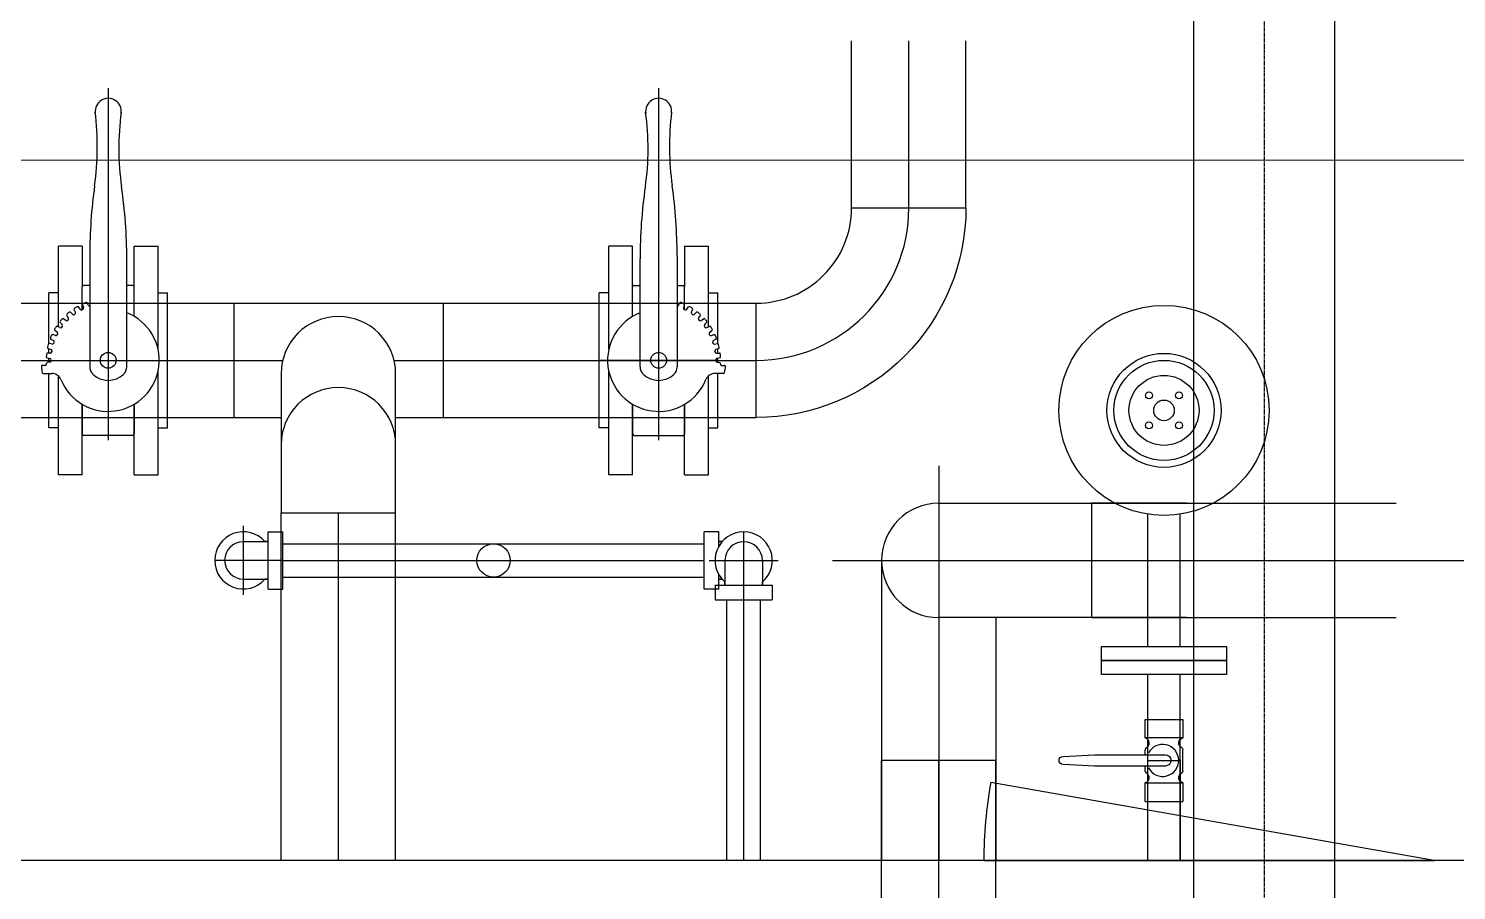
# Model space of a CAD drawing. Extents: x -32000 to 416743, y -254124 to 144214.
# Drawn here: x 255965 to 257392, y 83270 to 84132 of the extents above; entities that cross this region are included whole.
import ezdxf

# ---------------------------------------------------------------- set-up
doc = ezdxf.new("R2010")
doc.units = 0
doc.header["$LTSCALE"] = 10
doc.linetypes.add('XFM1P40$0$CENTER2', pattern=[1.125, 0.75, -0.125, 0.125, -0.125])
for name, color, linetype in [('XFM1P40$0$$0$M-PIPE-TEXT-ARROR', 250, 'Continuous'), ('XFM1P40$0$M-PIPE-CHWR13', 94, 'Continuous'), ('XFM1P40$0$M-PIPE-CHWR13_CL', 93, 'XFM1P40$0$CENTER2'), ('XFM1Q40$0$COL', 1, 'Continuous'), ('XFM1Q40$0$M-EQPM-MAU', 22, 'Continuous'), ('XFM1Q40$0$TYPE14X10', 7, 'Continuous'), ('XFM7P40ICA$0$H12PL4$0$L40_19_MEJI', 252, 'Continuous')]:
    doc.layers.add(name, color=color, linetype=linetype)
doc.styles.add('XFM1P40$0$$0$aa-txt', font='isocp.shx', dxfattribs={"bigfont": 'chineset.shx'})
doc.dimstyles.new('XFM1P40$0$$0$adim-200', dxfattribs={"dimscale": 200, "dimtxt": 0.3, "dimasz": 2.5, "dimexe": 0.1, "dimexo": 0.5, "dimgap": 0.15, "dimtad": 0, "dimdec": 4, "dimzin": 3, "dimdsep": 46, "dimtxsty": 'XFM1P40$0$$0$aa-txt', "dimcen": 2.5, "dimclrd": 256, "dimclre": 256, "dimclrt": 256, "dimadec": 0, "dimazin": 0, "dimtfac": 1, "dimtdec": 4, "dimtmove": 0, "dimatfit": 3, "dimfxl": 1, "dimtolj": 1, "dimtzin": 0, "dimarcsym": 0})

# ---------------------------------------------------------------- blocks, each defined once
blk = doc.blocks.new('XFM1Q40$0$A$C10876e96')
at = {"layer": 'XFM1Q40$0$TYPE14X10', "color": 22}
for p, q in [((9163.2, 4100), (8720.1, 4178.1)), ((11918.2, 4100), (1318.2, 4100)), ((8713.2, 4100), (9163.2, 4100))]:
    blk.add_line(p, q, dxfattribs=at)
blk.add_arc((9163.2, 4100), 450, 170, 180, dxfattribs=at)
blk = doc.blocks.new('XFM1Q40$0$A$C6DF15AF1')
at = {"layer": 'XFM1Q40$0$M-EQPM-MAU'}
for p, q in [((13526.01, -13833.26), (13526.01, -13860.3)), ((13531.72, -13833.26), (13531.72, -13860.46)), ((13537.44, -13833.26), (13537.44, -13907.78)), ((13531.22, -13836.73), (13531.22, -13836.44)), ((13524.98, -13837.08), (13530.42, -13837.08)), ((13524.98, -13838.04), (13524.98, -13837.08)), ((13530.42, -13836.52), (13530.42, -13837.37)), ((13531.54, -13837.19), (13531.49, -13836.91)), ((13531.52, -13837.08), (13531.93, -13837.08)), ((13531.72, -13837.08), (13531.72, -13848.95)), ((13531.96, -13836.91), (13531.91, -13837.19)), ((13532.45, -13837.24), (13532.45, -13836.95)), ((13532.45, -13837.08), (13532.89, -13837.08)), ((13532.91, -13837.02), (13532.82, -13837.3)), ((13533.35, -13837.42), (13533.39, -13837.14)), ((13533.38, -13837.08), (13538.47, -13837.08)), ((13533.83, -13837.28), (13533.7, -13837.54)), ((13534.2, -13837.75), (13534.29, -13837.47)), ((13534.53, -13837.91), (13534.7, -13837.68)), ((13538.47, -13838.04), (13538.47, -13837.08)), ((13520.29, -13840.42), (13520.29, -13838.04)), ((13520.29, -13838.04), (13530.17, -13838.04)), ((13535, -13838.2), (13535.12, -13837.94)), ((13535.07, -13838.04), (13543.15, -13838.04)), ((13535.29, -13838.42), (13535.5, -13838.21)), ((13535.71, -13838.77), (13535.88, -13838.53)), ((13536.21, -13838.87), (13535.97, -13839.03)), ((13536.33, -13839.45), (13536.53, -13839.24)), ((13543.15, -13840.42), (13543.15, -13838.04)), ((13520.29, -13840.42), (13527.33, -13840.42)), ((13524.22, -13845.47), (13524.22, -13840.57)), ((13527.33, -13840.42), (13524.37, -13840.42)), ((13536.54, -13839.74), (13536.8, -13839.62)), ((13536.79, -13840.42), (13539.07, -13840.42)), ((13536.83, -13840.21), (13537.06, -13840.04)), ((13537.27, -13840.45), (13537, -13840.54)), ((13543.15, -13840.42), (13539.07, -13840.42)), ((13539.22, -13841.17), (13539.22, -13840.57)), ((13542.19, -13841.17), (13531.07, -13841.17)), ((13537.2, -13841.04), (13537.46, -13840.91)), ((13558.95, -13843.02), (13523.75, -13843.02)), ((13531.07, -13844.87), (13541.86, -13844.87)), ((13539.22, -13845.47), (13539.22, -13844.87)), ((13520.29, -13845.62), (13520.29, -13848)), ((13520.29, -13845.62), (13527.33, -13845.62)), ((13527.33, -13845.62), (13524.37, -13845.62)), ((13536.11, -13845.62), (13539.07, -13845.62)), ((13536.11, -13845.62), (13543.15, -13845.62)), ((13543.15, -13845.62), (13543.15, -13848)), ((13520.29, -13848), (13530.63, -13848)), ((13524.98, -13848), (13524.98, -13848.95)), ((13524.98, -13848.95), (13538.47, -13848.95)), ((13532.82, -13848), (13543.15, -13848)), ((13538.47, -13848), (13538.47, -13848.95)), ((13511.72, -13860.47), (13511.72, -13853.66)), ((13537.44, -13855.56), (13526.01, -13855.56)), ((13508.28, -13856.52, 0.01), (13515.16, -13856.52, 0.01)), ((13509.02, -13856.52), (13514.43, -13856.52)), ((13509.85, -13856.52), (13509.85, -13859.01)), ((13513.6, -13856.52), (13513.6, -13859.01)), ((13508.86, -13859.01), (13514.58, -13859.01)), ((13508.86, -13859.01), (13508.86, -13860.47)), ((13509.85, -13859.01), (13509.85, -13858.68)), ((13509.85, -13859.01), (13509.85, -13858.68)), ((13513.6, -13859.01), (13513.6, -13858.68)), ((13513.6, -13859.01), (13513.6, -13858.68)), ((13514.58, -13859.01), (13514.58, -13860.47)), ((13481.72, -13860.3), (13516.48, -13860.3)), ((13508.86, -13860.47), (13514.58, -13860.47)), ((13510.05, -13860.47), (13510.05, -13902.57)), ((13511.72, -13860.47), (13511.72, -13902.57)), ((13513.39, -13860.47), (13513.39, -13902.57)), ((13530.38, -13860.3), (13516.48, -13860.3)), ((13516.48, -13860.3), (13516.48, -13871.73)), ((13481.72, -13866.02), (13516.48, -13866.02)), ((13481.72, -13871.73), (13516.48, -13871.73)), ((13516.48, -13871.73), (13530.38, -13871.73)), ((13526.01, -13871.73), (13526.01, -13907.78)), ((13531.72, -13871.57), (13531.72, -13907.78)), ((13537.44, -13876.48), (13526.01, -13876.48)), ((13524.98, -13892.08), (13538.47, -13892.08)), ((13524.98, -13893.04), (13524.98, -13892.08)), ((13531.72, -13903.95), (13531.72, -13892.08)), ((13538.47, -13893.04), (13538.47, -13892.08)), ((13520.29, -13895.42), (13520.29, -13893.04)), ((13520.29, -13893.04), (13530.63, -13893.04)), ((13532.82, -13893.04), (13543.15, -13893.04)), ((13543.15, -13895.42), (13543.15, -13893.04)), ((13520.29, -13895.42), (13527.33, -13895.42)), ((13524.22, -13895.57), (13524.22, -13900.47)), ((13527.33, -13895.42), (13524.37, -13895.42)), ((13531.07, -13896.17), (13541.86, -13896.17)), ((13536.11, -13895.42), (13539.07, -13895.42)), ((13536.11, -13895.42), (13543.15, -13895.42)), ((13539.22, -13895.57), (13539.22, -13896.17)), ((13558.95, -13898.02), (13523.75, -13898.02)), ((13520.29, -13900.62), (13520.29, -13903)), ((13520.29, -13900.62), (13527.33, -13900.62)), ((13527.33, -13900.62), (13524.37, -13900.62)), ((13542.19, -13899.87), (13531.07, -13899.87)), ((13536.79, -13900.62), (13539.07, -13900.62)), ((13537.27, -13900.58), (13537, -13900.5)), ((13537.2, -13899.99), (13537.46, -13900.13)), ((13543.15, -13900.62), (13539.07, -13900.62)), ((13539.22, -13899.87), (13539.22, -13900.47)), ((13543.15, -13900.62), (13543.15, -13903)), ((13536.21, -13902.17), (13535.97, -13902.01)), ((13536.33, -13901.59), (13536.53, -13901.8)), ((13536.54, -13901.29), (13536.8, -13901.42)), ((13536.83, -13900.83), (13537.06, -13901)), ((13508.86, -13902.57, -0.59), (13514.58, -13902.57, -0.59)), ((13508.86, -13904.02, -0.59), (13508.86, -13902.57, -0.59)), ((13511.72, -13903.08, -0.58), (13511.72, -13909.96, -0.58)), ((13514.58, -13904.02, -0.59), (13514.58, -13902.57, -0.59)), ((13520.29, -13903), (13530.17, -13903)), ((13524.98, -13903), (13524.98, -13903.95)), ((13533.83, -13903.76), (13533.7, -13903.5)), ((13534.2, -13903.29), (13534.29, -13903.57)), ((13534.53, -13903.12), (13534.7, -13903.35)), ((13535, -13902.84), (13535.12, -13903.1)), ((13535.07, -13903), (13543.15, -13903)), ((13535.29, -13902.62), (13535.5, -13902.82)), ((13535.71, -13902.27), (13535.88, -13902.5)), ((13538.47, -13903), (13538.47, -13903.95)), ((13481.72, -13904.85), (13507.78, -13904.85)), ((13507.78, -13903.66, -0.59), (13507.78, -13909.38, -0.59)), ((13509.23, -13903.66, -0.59), (13507.78, -13903.66, -0.59)), ((13508.86, -13904.02, -0.59), (13510.33, -13904.02, -0.59)), ((13509.23, -13903.66, -0.59), (13509.23, -13909.38, -0.59)), ((13511.72, -13904.64, -0.59), (13509.23, -13904.64, -0.59)), ((13509.23, -13904.64, -0.59), (13509.57, -13904.64, -0.59)), ((13509.23, -13904.64, -0.59), (13509.57, -13904.64, -0.59)), ((13509.85, -13904.36, -0.59), (13509.85, -13904.02, -0.59)), ((13509.85, -13904.02, -0.59), (13509.85, -13904.36, -0.59)), ((13509.85, -13904.02, -0.59), (13509.85, -13904.36, -0.59)), ((13511.72, -13903.82, -0.59), (13511.72, -13909.22, -0.59)), ((13513.11, -13904.02, -0.59), (13514.58, -13904.02, -0.59)), ((13513.6, -13904.36, -0.59), (13513.6, -13904.02, -0.59)), ((13513.6, -13904.02, -0.59), (13513.6, -13904.36, -0.59)), ((13513.6, -13904.02, -0.59), (13513.6, -13904.36, -0.59)), ((13524.98, -13903.95), (13530.42, -13903.95)), ((13530.42, -13904.51), (13530.42, -13903.67)), ((13531.22, -13904.31), (13531.22, -13904.6)), ((13531.54, -13903.84), (13531.49, -13904.13)), ((13531.52, -13903.95), (13531.93, -13903.95)), ((13531.96, -13904.13), (13531.91, -13903.84)), ((13532.45, -13903.8), (13532.45, -13904.09)), ((13532.45, -13903.95), (13532.89, -13903.95)), ((13532.91, -13904.02), (13532.82, -13903.74)), ((13533.35, -13903.61), (13533.39, -13903.9)), ((13533.38, -13903.95), (13538.47, -13903.95)), ((13481.72, -13906.52), (13507.78, -13906.52)), ((13507.78, -13906.52, -0.59), (13514.58, -13906.52, -0.59)), ((13481.72, -13908.19), (13507.78, -13908.19)), ((13511.72, -13908.39, -0.59), (13509.23, -13908.39, -0.59)), ((13509.23, -13908.39, -0.59), (13509.57, -13908.39, -0.59)), ((13509.23, -13908.39, -0.59), (13509.57, -13908.39, -0.59)), ((13509.23, -13909.38, -0.59), (13507.78, -13909.38, -0.59)), ((13511.72, -13915.4), (13511.72, -13997.54)), ((13546.96, -13917.3, 1.42), (13563.66, -13917.3, 1.42)), ((13077.72, -13920.3), (13491.72, -13920.3)), ((13511.72, -13920.3), (13481.72, -13920.3)), ((13491.72, -13931.73), (13491.72, -13920.3)), ((13546.96, -13923.02, 1.42), (13563.66, -13923.02, 1.42)), ((13077.72, -13926.02), (13491.72, -13926.02)), ((13089.59, -13926.02), (13491.28, -13926.02)), ((13521.16, -13926.02), (13481.72, -13926.02)), ((13506.01, -13941.26), (13506.01, -13926.02)), ((13517.44, -13926.02), (13517.44, -13941.26)), ((13546.96, -13928.73, 1.42), (13563.66, -13928.73, 1.42)), ((13077.72, -13931.73), (13491.72, -13931.73)), ((13506.01, -13931.73), (13481.72, -13931.73)), ((13517.44, -13941.26), (13506.01, -13941.26)), ((13506.01, -13950.78), (13506.01, -13941.26)), ((13506.01, -13941.26), (13506.01, -13971.73)), ((13517.44, -13950.78), (13517.44, -13941.26)), ((13517.44, -13941.26), (13517.44, -13971.73)), ((13500.32, -13954.77), (13500.32, -13942.27)), ((13500.32, -13942.27), (13501.72, -13942.27)), ((13501.72, -13942.27), (13501.72, -13954.77)), ((13501.72, -13954.77), (13501.72, -13942.27)), ((13501.72, -13942.27), (13503.12, -13942.27)), ((13503.12, -13942.27), (13503.12, -13954.77)), ((13481.72, -13946.9), (13500.32, -13946.9)), ((13487.62, -13946.63), (13489.48, -13946.63)), ((13487.62, -13946.63), (13487.62, -13950.42)), ((13489.48, -13946.63), (13489.48, -13950.42)), ((13490.66, -13946.63), (13491.16, -13946.63)), ((13492.29, -13946.63), (13492.79, -13946.63)), ((13493.97, -13946.63), (13495.82, -13946.63)), ((13493.97, -13950.42), (13493.97, -13946.63)), ((13495.82, -13946.63), (13495.82, -13950.42)), ((13503.12, -13946.9), (13516.33, -13946.9)), ((13481.72, -13950.14), (13500.32, -13950.14)), ((13489.48, -13950.42), (13487.62, -13950.42)), ((13490.66, -13950.42), (13492.79, -13950.42)), ((13495.82, -13950.42), (13493.97, -13950.42)), ((13503.12, -13950.14), (13516.37, -13950.14)), ((13501.72, -13954.77), (13500.32, -13954.77)), ((13503.12, -13954.77), (13501.72, -13954.77))]:
    blk.add_line(p, q, dxfattribs=at)
at = {"layer": 'XFM1Q40$0$M-EQPM-MAU', "elevation": 1.42}
blk.add_lwpolyline([(13546.96, -13928.73, -0.414214), (13526.01, -13907.78), (13537.44, -13907.78, 0.414214), (13546.96, -13917.3)], format="xyb", close=True, dxfattribs=at)
at = {"layer": 'XFM1Q40$0$M-EQPM-MAU', "elevation": 0.58}
blk.add_lwpolyline([(13491.16, -13941.56), (13491.32, -13938.43, -1), (13492.12, -13938.43), (13492.29, -13941.56)], format="xyb", dxfattribs=at)
at = {"layer": 'XFM1Q40$0$M-EQPM-MAU'}
for points in [[(13491.16, -13948.66), (13491.16, -13941.56)], [(13492.29, -13941.56), (13492.29, -13947.65)], [(13481.72, -13946.9), (13491.72, -13946.9), (13491.72, -13950.14), (13481.72, -13950.14)]]:
    blk.add_lwpolyline(points, dxfattribs=at)
blk.add_lwpolyline([(13492.29, -13947.65), (13492.29, -13948.66, -1), (13491.16, -13948.66), (13491.16, -13947.53)], format="xyb", dxfattribs=at)
for centre, radius in [((13531.72, -13843.02), 0.79), ((13511.72, -13881.52), 1.67), ((13531.72, -13898.02), 0.79), ((13526.72, -13948.52), 10.5), ((13526.72, -13948.52), 5.7), ((13526.72, -13948.52), 5), ((13526.72, -13948.52), 3.5), ((13525.22, -13947.02), 0.35), ((13526.72, -13948.52), 1.03), ((13528.22, -13947.02), 0.35), ((13525.22, -13950.02), 0.35), ((13528.22, -13950.02), 0.35)]:
    blk.add_circle(centre, radius, dxfattribs=at)
for centre, radius, start, end in [((13530.52, -13836.52), 0.1, 100.4727, 180), ((13531.72, -13843.02), 6.71, 95.2115, 100.4668), ((13531.12, -13836.44), 0.1, 0, 95.2099), ((13529.42, -13837.37), 1, 292.1512, 0), ((13531.32, -13836.73), 0.1, 180, 273.6416), ((13531.72, -13843.02), 6.2, 93.1313, 93.6403), ((13531.39, -13836.93), 0.1, 10.0036, 93.1331), ((13531.69, -13837.17), 0.15, 190.0017, 270.3607), ((13531.76, -13837.17), 0.15, 269.6393, 349.9982), ((13532.06, -13836.93), 0.1, 86.8669, 169.9963), ((13531.72, -13843.02), 6.2, 84.1311, 86.8688), ((13532.35, -13836.95), 0.1, 1.0072, 84.132), ((13532.6, -13837.23), 0.15, 180.9967, 261.3626), ((13531.72, -13843.02), 5.7, 80.6391, 81.3608), ((13532.67, -13837.25), 0.15, 260.639, 341.0002), ((13533, -13837.05), 0.1, 77.8668, 160.999), ((13531.72, -13843.02), 6.2, 75.1311, 77.8687), ((13533.29, -13837.12), 0.1, 351.9954, 75.1257), ((13533.5, -13837.44), 0.15, 172.0057, 252.3637), ((13531.72, -13843.02), 5.7, 71.6391, 72.3607), ((13533.57, -13837.47), 0.15, 251.6401, 331.9957), ((13533.92, -13837.33), 0.1, 68.8674, 152.0062), ((13531.72, -13843.02), 6.2, 66.1311, 68.8687), ((13534.35, -13837.79), 0.15, 162.9971, 243.3622), ((13534.19, -13837.44), 0.1, 343.0078, 66.1328), ((13534.78, -13837.74), 0.1, 59.8829, 142.9917), ((13531.72, -13843.02), 6.2, 57.1311, 59.8689), ((13535.03, -13837.9), 0.1, 334.0015, 57.1305), ((13531.72, -13843.02), 5.1, 112.151, 338.7311), ((13531.72, -13843.02), 5.7, 62.6237, 63.377), ((13534.41, -13837.82), 0.15, 242.6373, 323.0018), ((13535.13, -13838.26), 0.15, 154.0015, 234.3619), ((13531.72, -13843.02), 5.7, 53.6232, 54.3784), ((13535.19, -13838.31), 0.15, 233.6389, 314.003), ((13535.57, -13838.29), 0.1, 50.8764, 134.0013), ((13531.72, -13843.02), 6.2, 48.131, 50.8688), ((13535.83, -13838.86), 0.15, 145.004, 225.3653), ((13531.72, -13843.02), 5.7, 44.6205, 45.3607), ((13535.88, -13838.91), 0.15, 224.6374, 305.0041), ((13535.79, -13838.48), 0.1, 325.0048, 48.1286), ((13536.26, -13838.95), 0.1, 41.876, 125.0001), ((13531.72, -13843.02), 6.2, 39.1311, 41.8689), ((13536.45, -13839.17), 0.1, 315.9975, 39.1354), ((13524.37, -13840.57), 0.15, 90, 180), ((13536.43, -13839.55), 0.15, 135.9978, 216.3629), ((13531.72, -13843.02), 5.7, 35.6203, 36.3818), ((13536.48, -13839.61), 0.15, 215.6421, 295.9974), ((13536.92, -13840.33), 0.15, 126.9989, 207.3609), ((13531.72, -13843.02), 5.7, 26.6188, 27.3804), ((13536.85, -13839.71), 0.1, 32.8607, 115.995), ((13536.95, -13840.4), 0.15, 206.6425, 286.9992), ((13531.72, -13843.02), 6.2, 30.1311, 32.8686), ((13537, -13839.96), 0.1, 307.0053, 30.1372), ((13537.3, -13840.55), 0.1, 23.8666, 106.9992), ((13531.72, -13843.02), 6.2, 21.131, 23.8686), ((13539.07, -13840.57), 0.15, 0, 90), ((13531.93, -13843.02), 2.21, 135.432, 224.5681), ((13531.07, -13842.17), 1, 90, 135.4322), ((13537.27, -13841.18), 0.15, 117.9984, 177.2242), ((13537.27, -13841.18), 0.15, 197.5682, 198.3624), ((13537.41, -13840.82), 0.1, 297.999, 21.1293), ((13542.19, -13891.17), 50, 81.9839, 90), ((13553.09, -13813.81), 28.12, 261.9839, 277.0618), ((13556.62, -13843.02), 1.3, 262.3127, 96.9035), ((13531.07, -13843.87), 1, 224.568, 270), ((13541.86, -13794.87), 50, 270, 278.2926), ((13552.9, -13870.61), 26.54, 82.1261, 98.2923), ((13524.37, -13845.47), 0.15, 180, 270), ((13539.07, -13845.47), 0.15, 270, 0), ((13511.72, -13856.52), 2.86, 311.0014, 228.9986), ((13511.72, -13856.52), 1.87, 0, 180), ((13523.28, -13866.02), 5.72, 270, 90), ((13530.38, -13866.02), 5.72, 270, 90), ((13531.72, -13898.02), 5.1, 21.2689, 247.849), ((13524.37, -13895.57), 0.15, 90, 180), ((13531.07, -13897.17), 1, 90, 135.432), ((13539.07, -13895.57), 0.15, 360, 90), ((13541.86, -13946.16), 50, 81.7074, 90), ((13531.93, -13898.02), 2.21, 135.4319, 224.568), ((13552.9, -13870.43), 26.54, 261.7077, 277.8739), ((13556.62, -13898.02), 1.3, 263.0965, 97.6873), ((13553.09, -13927.22), 28.12, 82.9382, 98.0161), ((13524.37, -13900.47), 0.15, 180, 270), ((13531.07, -13898.87), 1, 224.5678, 270), ((13536.92, -13900.71), 0.15, 152.6391, 233.0011), ((13531.72, -13898.02), 5.7, 332.6196, 333.3812), ((13536.95, -13900.64), 0.15, 73.0008, 153.3575), ((13537.27, -13899.86), 0.15, 182.7758, 242.0016), ((13537.27, -13899.86), 0.15, 161.6376, 162.4318), ((13537.3, -13900.49), 0.1, 253.0008, 336.1334), ((13531.72, -13898.02), 6.2, 336.1314, 338.869), ((13537.41, -13900.22), 0.1, 338.8707, 62.001), ((13539.07, -13900.47), 0.15, 270, 360), ((13542.19, -13849.87), 50, 270, 278.0161), ((13535.83, -13902.18), 0.15, 134.6347, 214.996), ((13531.72, -13898.02), 5.7, 314.6393, 315.3795), ((13535.88, -13902.13), 0.15, 54.9959, 135.3626), ((13536.43, -13901.49), 0.15, 143.6371, 224.0022), ((13531.72, -13898.02), 5.7, 323.6182, 324.3797), ((13531.72, -13898.02), 6.2, 318.1311, 320.8689), ((13536.48, -13901.43), 0.15, 64.0026, 144.3579), ((13536.45, -13901.87), 0.1, 320.8646, 44.0025), ((13536.85, -13901.33), 0.1, 244.005, 327.1393), ((13531.72, -13898.02), 6.2, 327.1314, 329.8689), ((13537, -13901.08), 0.1, 329.8628, 52.9947), ((13529.42, -13903.67), 1, 360, 67.8488), ((13533.5, -13903.59), 0.15, 107.6363, 187.9943), ((13531.72, -13898.02), 5.7, 287.6393, 288.3609), ((13533.57, -13903.57), 0.15, 28.0043, 108.3599), ((13534.35, -13903.25), 0.15, 116.6378, 197.0029), ((13531.72, -13898.02), 5.7, 296.623, 297.3763), ((13534.41, -13903.21), 0.15, 36.9982, 117.3627), ((13534.78, -13903.29), 0.1, 217.0083, 300.1171), ((13531.72, -13898.02), 6.2, 300.1311, 302.8689), ((13535.13, -13902.77), 0.15, 125.6381, 205.9985), ((13531.72, -13898.02), 5.7, 305.6216, 306.3768), ((13535.03, -13903.14), 0.1, 302.8695, 25.9985), ((13535.19, -13902.73), 0.15, 45.997, 126.3611), ((13535.57, -13902.75), 0.1, 225.9987, 309.1236), ((13531.72, -13898.02), 6.2, 309.1312, 311.869), ((13535.79, -13902.56), 0.1, 311.8714, 34.9952), ((13536.26, -13902.09), 0.1, 234.9999, 318.124), ((13511.72, -13906.52, -0.59), 2.86, 221.0014, 138.9986), ((13511.72, -13906.52, -0.59), 1.87, 270, 90), ((13530.52, -13904.51), 0.1, 180, 259.5273), ((13531.72, -13898.02), 6.71, 259.5332, 264.7885), ((13531.12, -13904.6), 0.1, 264.7901, 360), ((13531.32, -13904.31), 0.1, 86.3584, 180), ((13531.72, -13898.02), 6.2, 266.3597, 266.8687), ((13531.39, -13904.11), 0.1, 266.8669, 349.9964), ((13531.69, -13903.87), 0.15, 89.6393, 169.9983), ((13531.76, -13903.87), 0.15, 10.0018, 90.3607), ((13532.06, -13904.11), 0.1, 190.0037, 273.1331), ((13531.72, -13898.02), 6.2, 273.1312, 275.8689), ((13532.35, -13904.09), 0.1, 275.868, 358.9928), ((13532.6, -13903.8), 0.15, 98.6374, 179.0033), ((13531.72, -13898.02), 5.7, 278.6392, 279.3609), ((13532.67, -13903.79), 0.15, 18.9998, 99.361), ((13533, -13903.98), 0.1, 199.001, 282.1332), ((13531.72, -13898.02), 6.2, 282.1313, 284.8689), ((13533.29, -13903.91), 0.1, 284.8743, 8.0046), ((13533.92, -13903.71), 0.1, 207.9938, 291.1326), ((13531.72, -13898.02), 6.2, 291.1313, 293.8689), ((13534.19, -13903.6), 0.1, 293.8672, 16.9922), ((13546.96, -13907.78, 1.42), 15.24, 180, 270), ((13511.72, -13926.02), 5.72, 0, 180), ((13491.72, -13948.39), 1.6, 118.1429, 347.8685), ((13491.72, -13948.39), 1.6, 349.1579, 61.8571)]:
    blk.add_arc(centre, radius, start, end, dxfattribs=at)
for centre, major_axis, start_param, end_param in [((13489.99, -13946.52), (-0.373, 0.373), 0.993395, 3.480999), ((13490.66, -13946.84), (0.147, 0.147), 0.785398, 1.910202), ((13492.79, -13946.84), (-0.147, 0.147), 4.372983, 5.497787), ((13493.45, -13946.52), (-0.373, 0.373), 1.23139, 3.718994)]:
    blk.add_ellipse(centre, major_axis=major_axis, ratio=1, start_param=start_param, end_param=end_param, dxfattribs=at)
at = {"layer": 'XFM1Q40$0$M-EQPM-MAU', "extrusion": (0, 0, -1)}
for centre, major_axis, start_param, end_param in [((13489.99, -13950.53), (0.373, 0.373), 4.134987, 6.622591), ((13490.66, -13950.21), (-0.147, 0.147), 3.926991, 5.051795), ((13492.79, -13950.21), (0.147, 0.147), 1.23139, 2.356194), ((13493.45, -13950.53), (0.373, 0.373), 4.372983, 6.860587)]:
    blk.add_ellipse(centre, major_axis=major_axis, ratio=1, start_param=start_param, end_param=end_param, dxfattribs=at)
blk = doc.blocks.new('XFM1Q40$0$A$C400517eb')
at = {"layer": 'XFM1Q40$0$COL', "xscale": 10.00000000000001, "yscale": 10.00000000000001, "zscale": 10.00000000000001, "rotation": 90}
blk.add_blockref('XFM1Q40$0$A$C6DF15AF1', (147014.8, -51517.2), dxfattribs=at)
blk = doc.blocks.new('XFM1Q40')
for name, p in [('XFM1Q40$0$A$C400517eb', (-29400, 0)), ('XFM1Q40$0$A$C10876e96', (248206.8, 79200))]:
    blk.add_blockref(name, p)
blk = doc.blocks.new('XFM7P40ICA$0$H12PL4')
at = {"layer": 'XFM7P40ICA$0$H12PL4$0$L40_19_MEJI', "lineweight": 0}
blk.add_line((244130, 84000), (260600, 84000), dxfattribs=at)
blk = doc.blocks.new('XFM7P40ICA')
blk.add_blockref('XFM7P40ICA$0$H12PL4', (0, 0))
blk = doc.blocks.new('XFM1P40')
at = {"layer": 'XFM1P40$0$M-PIPE-CHWR13'}
for p, q in [((257129.5, 85990.5, 0), (257129.5, 78318.4, 0)), ((257270.5, 85990.5, 0), (257270.5, 78318.4, 0))]:
    blk.add_line(p, q, dxfattribs=at)
at = {"layer": 'XFM1P40$0$M-PIPE-CHWR13_CL', "ltscale": 0.5}
blk.add_line((257200, 86135.4, 0), (257200, 50276.6, 0), dxfattribs=at)
at = {"layer": 'XFM1P40$0$$0$M-PIPE-TEXT-ARROR'}
blk.add_leader([(257246.6, 80099.5), (263643.4, 87883.5), (264329.5, 87883.5)], dimstyle='XFM1P40$0$$0$adim-200', dxfattribs=at)

msp = doc.modelspace()

# ---------------------------------------------------------------- block references
for name in ['XFM1P40', 'XFM7P40ICA', 'XFM1Q40']:
    msp.add_blockref(name, (0, 0))

doc.saveas('drawing.dxf')
